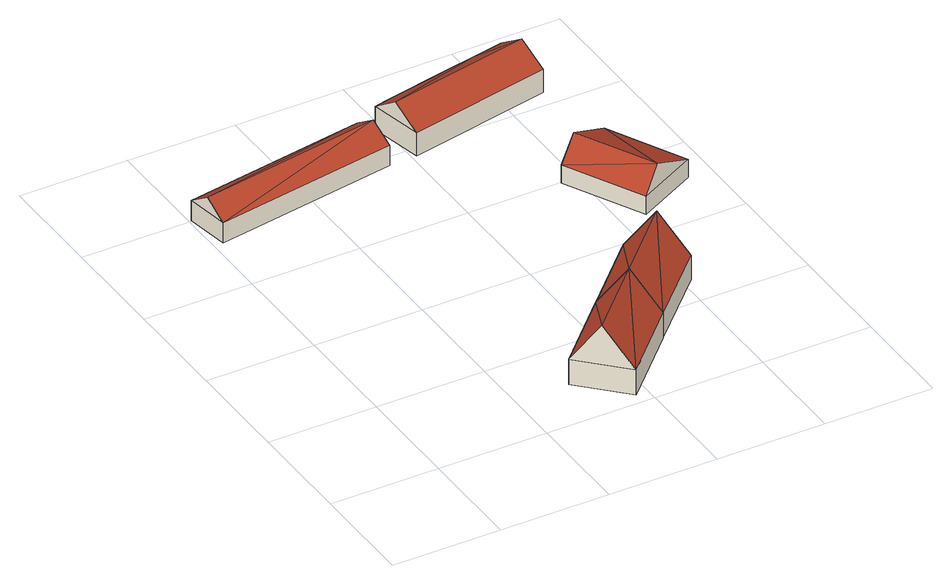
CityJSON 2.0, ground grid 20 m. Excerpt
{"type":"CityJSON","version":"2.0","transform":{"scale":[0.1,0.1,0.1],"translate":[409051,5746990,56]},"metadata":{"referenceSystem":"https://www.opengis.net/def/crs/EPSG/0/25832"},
"CityObjects":{
"building1":{"type":"Building","attributes":{"Gemeindeschluessel":"05570016","Geometrietyp2DReferenz":"3000","function":"31001_2700","roofType":"3100","measuredHeight":6.64},"geometry":[{"type":"Solid","lod":"2","boundaries":[[[[0,1,2,3]],[[4,5,1,0]],[[6,7,5,4]],[[3,2,7,6]],[[0,8,4]],[[6,9,3]],[[9,8,0]],[[0,3,9]],[[6,4,8]],[[8,9,6]],[[1,5,7,2]]]],"semantics":{"surfaces":[{"type":"WallSurface"},{"type":"RoofSurface"},{"type":"GroundSurface"}],"values":[[0,0,0,0,0,0,1,1,1,1,2]]}}]},
"building2":{"type":"Building","attributes":{"Gemeindeschluessel":"05570016","Geometrietyp2DReferenz":"3000","function":"31001_1000","roofType":"3100","measuredHeight":12.57},"address":[{"country":"Germany","locality":"Drensteinfurt","thoroughfareNumber":"41","thoroughfareName":"Hemmer"}],"geometry":[{"type":"Solid","lod":"2","boundaries":[[[[10,11,12,13]],[[14,15,11,10]],[[16,17,15,14]],[[13,12,17,16]],[[10,18,14]],[[16,19,13]],[[10,13,19]],[[19,18,10]],[[18,19,16]],[[16,14,18]],[[11,15,17,12]]]],"semantics":{"surfaces":[{"type":"WallSurface"},{"type":"RoofSurface"},{"type":"GroundSurface"}],"values":[[0,0,0,0,0,0,1,1,1,1,2]]}}]},
"building3":{"type":"Building","attributes":{"Gemeindeschluessel":"05570016","Geometrietyp2DReferenz":"3000","function":"31001_2700","roofType":"3100","measuredHeight":12.26},"geometry":[{"type":"Solid","lod":"2","boundaries":[[[[20,21,22,23]],[[24,25,21,20]],[[26,27,25,24]],[[23,22,27,26]],[[20,28,24]],[[26,29,23]],[[29,28,20]],[[20,23,29]],[[26,24,28]],[[28,29,26]],[[21,25,27,22]]]],"semantics":{"surfaces":[{"type":"WallSurface"},{"type":"RoofSurface"},{"type":"GroundSurface"}],"values":[[0,0,0,0,0,0,1,1,1,1,2]]}}]},
"building4":{"type":"Building","attributes":{"Gemeindeschluessel":"05570016","Geometrietyp2DReferenz":"3000","function":"31001_2700","roofType":"5000","measuredHeight":7.88},"geometry":[{"type":"Solid","lod":"2","boundaries":[[[[30,31,32,33]],[[34,35,31,30]],[[36,37,35,34]],[[38,39,37,36]],[[40,41,39,38]],[[42,43,41,40]],[[33,32,43,42]],[[44,45,30,33]],[[44,42,40]],[[44,40,45]],[[38,36,34,45,40]],[[44,33,42]],[[45,34,30]],[[31,35,37,39,41,43,32]]]],"semantics":{"surfaces":[{"type":"WallSurface"},{"type":"RoofSurface"},{"type":"GroundSurface"}],"values":[[0,0,0,0,0,0,0,1,1,1,1,0,0,2]]}}]},
"building5":{"type":"Building","attributes":{"Gemeindeschluessel":"05570016","Geometrietyp2DReferenz":"3000","function":"31001_2700","roofType":"3100","measuredHeight":7.89},"geometry":[{"type":"Solid","lod":"2","boundaries":[[[[46,47,48,49]],[[50,51,47,46]],[[52,53,51,50]],[[49,48,53,52]],[[46,54,50]],[[52,55,49]],[[54,46,49]],[[49,55,54]],[[54,55,52]],[[52,50,54]],[[47,51,53,48]]]],"semantics":{"surfaces":[{"type":"WallSurface"},{"type":"RoofSurface"},{"type":"GroundSurface"}],"values":[[0,0,0,0,0,0,1,1,1,1,2]]}}]}
},
"vertices":[
[340,851,47],[340,851,8],[0,794,8],[0,794,47],[353,769,47],[353,769,8],[13,713,47],[13,713,8],[346,810,75],[7,753,75],
[371,9,60],[371,9,11],[489,126,11],[489,126,60],[292,88,60],[292,88,11],[410,206,60],[410,206,11],[332,49,136],[449,166,136],
[530,326,59],[530,326,12],[410,206,12],[410,206,59],[609,245,59],[609,245,12],[489,126,59],[489,126,12],[569,286,135],[449,166,135],
[409,780,46],[409,780,1],[674,834,1],[674,834,46],[389,878,46],[389,878,1],[410,883,46],[410,883,1],[543,910,46],[543,910,1],[592,920,46],[592,920,1],[653,932,46],[653,932,1],[663,883,80],[399,830,80],
[752,503,42],[752,503,7],[679,647,7],[679,647,42],[641,446,42],[641,446,7],[568,591,42],[568,591,7],[672,462,86],[599,606,86]
]}
